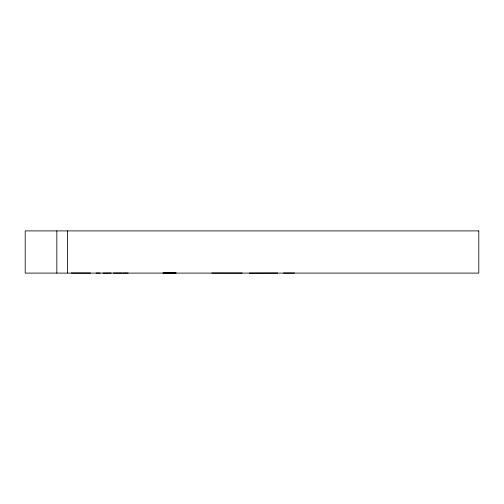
<?xml version="1.0" encoding="UTF-8"?>
<svg xmlns="http://www.w3.org/2000/svg" width="504" height="504" viewBox="0 0 504 504"><rect width="100%" height="100%" fill="white"/><g stroke="black" fill="none" stroke-linecap="round" stroke-linejoin="round"><path stroke-width="0.76" d="M211.774 273.029L242.285 273.042M162.817 272.947L176.016 272.878M103.018 273.099L111.201 273.029M249.316 273.099L277.641 273.042M71.272 273.029L90.55 273.042M100.101 273.029L96.113 273.042M122.088 273.042L113.532 273.042M283.538 273.042L294.5 273.029M169.697 272.941L176.016 272.985M122.875 273.042L128.123 273.029M173.363 273.099L163.491 273.099M67.397 230.901L67.397 273.099M56.845 230.901L56.845 273.099M478.8 230.901L25.2 230.901L25.2 273.099L478.8 273.099L478.8 230.901"/></g></svg>
